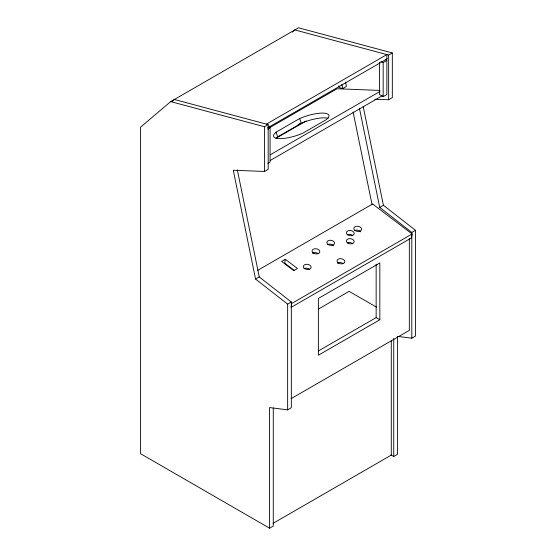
<?xml version="1.0" encoding="UTF-8"?>
<svg xmlns="http://www.w3.org/2000/svg" width="556" height="556" viewBox="0 0 556 556"><rect width="100%" height="100%" fill="white"/><g stroke="black" fill="none" stroke-linecap="round" stroke-linejoin="round"><path stroke-width="0.83" d="M285.304 259.284L281.614 261.41L293.756 270.64L297.446 268.513L285.304 259.284L284.728 263.155L294.173 270.334M412.086 233.993L411.51 237.864L291.045 307.419L291.622 303.541L412.086 233.993L372.631 203.996L257.4 270.522M276.103 132.147L274.198 134.059A22.601 6.311 -18.1 0 0 298.301 134.997L302.839 133.183L326.421 119.575L328.325 117.663A22.601 6.311 -18.1 0 0 304.222 116.725L299.684 118.532L276.103 132.147L277.659 136.908L276.235 138.34M374.779 99.232L388.644 99.774L392.327 97.647L392.327 52.931L298.53 27.8L170.685 101.609L140.515 127.213L140.515 453.682L269.584 528.2L273.274 526.073L273.274 408.021M171.748 101.706L174.369 99.482L268.173 124.614L268.173 169.323L264.489 171.456L233.291 170.24L255.565 279.077L287.647 304.125L287.647 409.876L269.584 407.548L269.584 528.2M292.213 32.158L294.84 29.927L388.644 55.065L392.327 52.931M266.394 124.134L386.858 54.585L386.858 58.992M170.685 101.609L264.489 126.74L268.173 124.614M267.415 127.956L387.337 58.714M269.709 127.644L337.054 88.765L379.901 90.426M267.867 129.166L270.084 127.887L270.084 161.949L267.867 163.228M380.957 61.313L383.174 62.592L386.858 60.465L386.858 94.527L383.174 96.661L379.484 94.527L379.484 62.168M338.819 85.902L339.167 87.598L342.732 88.55L346.423 86.423L345.554 82.184M277.659 136.908L301.241 123.293L305.779 121.486A22.601 6.311 -18.1 0 1 328.158 118.303M270.126 154.86L380.116 91.358M270.188 160.489L382.424 95.688M255.565 279.077L259.249 276.944L291.33 301.998L291.33 407.743L287.647 409.876M359.537 108.767L379.72 207.395L383.404 205.268L415.485 230.316L415.485 336.067L411.801 338.194L398.04 336.422M287.647 304.125L291.33 301.998M411.801 338.194L411.801 232.45L415.485 230.316M318.428 309.066L349.105 291.351L376.634 307.246M318.435 350.933L376.148 317.615L379.838 319.742L379.838 262.967L318.373 298.447L318.373 355.228L379.838 319.742M291.115 398.645L409.341 330.389L409.341 238.406M273.059 523.356L391.285 455.1L391.285 340.752M390.931 454.898L393.738 456.518L397.429 454.391L397.429 336.345M298.169 124.537L300.428 123.237M276.012 138.256L306.127 120.958M385.384 59.61L386.858 60.465M268.604 127.032L270.084 127.887M379.72 207.395L411.801 232.45M299.684 118.532L301.241 123.293M363.221 106.634L383.404 205.268M353.102 112.006L372.033 204.525M341.864 84.31L342.732 88.55M237.329 169.816L259.249 276.944M393.738 338.472L393.738 456.518M388.644 55.065L388.644 99.774M383.174 62.592L383.174 96.661M376.148 264.274L376.148 317.615M269.611 126.184L269.611 127.922M264.489 126.74L264.489 171.456M347.333 242.875A3.913 2.585 8.5 0 1 352.782 243.806M327.421 244.64A3.864 2.551 8.5 0 1 333.454 245.696M312.396 253.286A3.913 2.585 8.5 0 1 317.872 253.425M303.93 268.715A3.913 2.585 8.5 0 1 309.435 269.194M337.429 263.183A3.913 2.585 8.5 0 1 342.92 263.419M347.041 234.889A3.913 2.585 8.5 0 1 352.539 235.369M355.437 230.233A3.913 2.585 8.5 0 1 360.635 231.859M304.479 268.513A3.913 2.585 8.5 0 0 310.992 267.916A3.913 2.585 8.5 0 0 306.259 264.315A3.913 2.585 8.5 0 0 304.479 268.513M313.438 253.112A3.913 2.585 8.5 0 0 319.769 252.111A3.913 2.585 8.5 0 0 314.626 248.782A3.913 2.585 8.5 0 0 313.438 253.112M327.964 244.397A3.864 2.551 8.5 0 0 334.399 243.806A3.864 2.551 8.5 0 0 329.729 240.255A3.864 2.551 8.5 0 0 327.964 244.397M347.91 243.125A3.913 2.585 8.5 0 0 354.13 241.916A3.913 2.585 8.5 0 0 348.786 238.732A3.913 2.585 8.5 0 0 347.91 243.125M338.34 263.009A3.913 2.585 8.5 0 0 344.727 262.112A3.913 2.585 8.5 0 0 339.688 258.707A3.913 2.585 8.5 0 0 338.34 263.009M347.583 234.695A3.913 2.585 8.5 0 0 354.096 234.097A3.913 2.585 8.5 0 0 349.37 230.497A3.913 2.585 8.5 0 0 347.583 234.695M354.797 230.302A3.913 2.585 8.5 0 0 361.407 229.982A3.913 2.585 8.5 0 0 356.973 226.222A3.913 2.585 8.5 0 0 354.797 230.302"/></g></svg>
